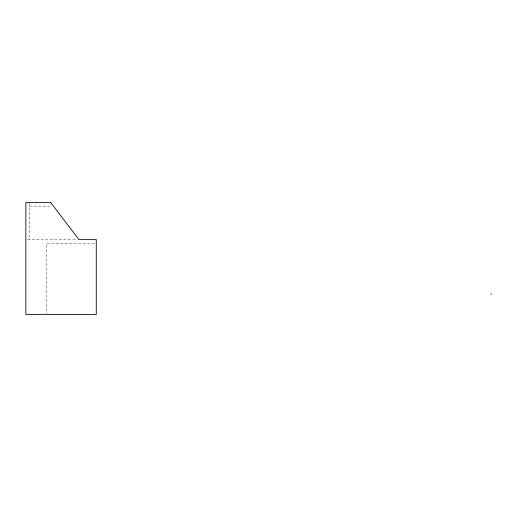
<?xml version="1.0" encoding="UTF-8"?>
<svg xmlns="http://www.w3.org/2000/svg" width="517" height="517" viewBox="0 0 517 517"><rect width="100%" height="100%" fill="white"/><g stroke="black" fill="none" stroke-linecap="round" stroke-linejoin="round"><path stroke-width="0.39" stroke-dasharray="2.58 1.94" d="M29.495 206.141L50.679 206.141L50.679 203.95M27.459 239.545L76.522 239.545M94.663 243.572L46.401 243.572L46.401 313.703M29.495 203.22L29.495 239.545"/><path stroke-width="0.78" d="M491.15 293.792L491.15 294.606M50.679 202.496L25.85 202.496L25.85 314.504L96.272 314.504L96.272 239.545L78.914 239.545L50.679 202.496"/></g></svg>
